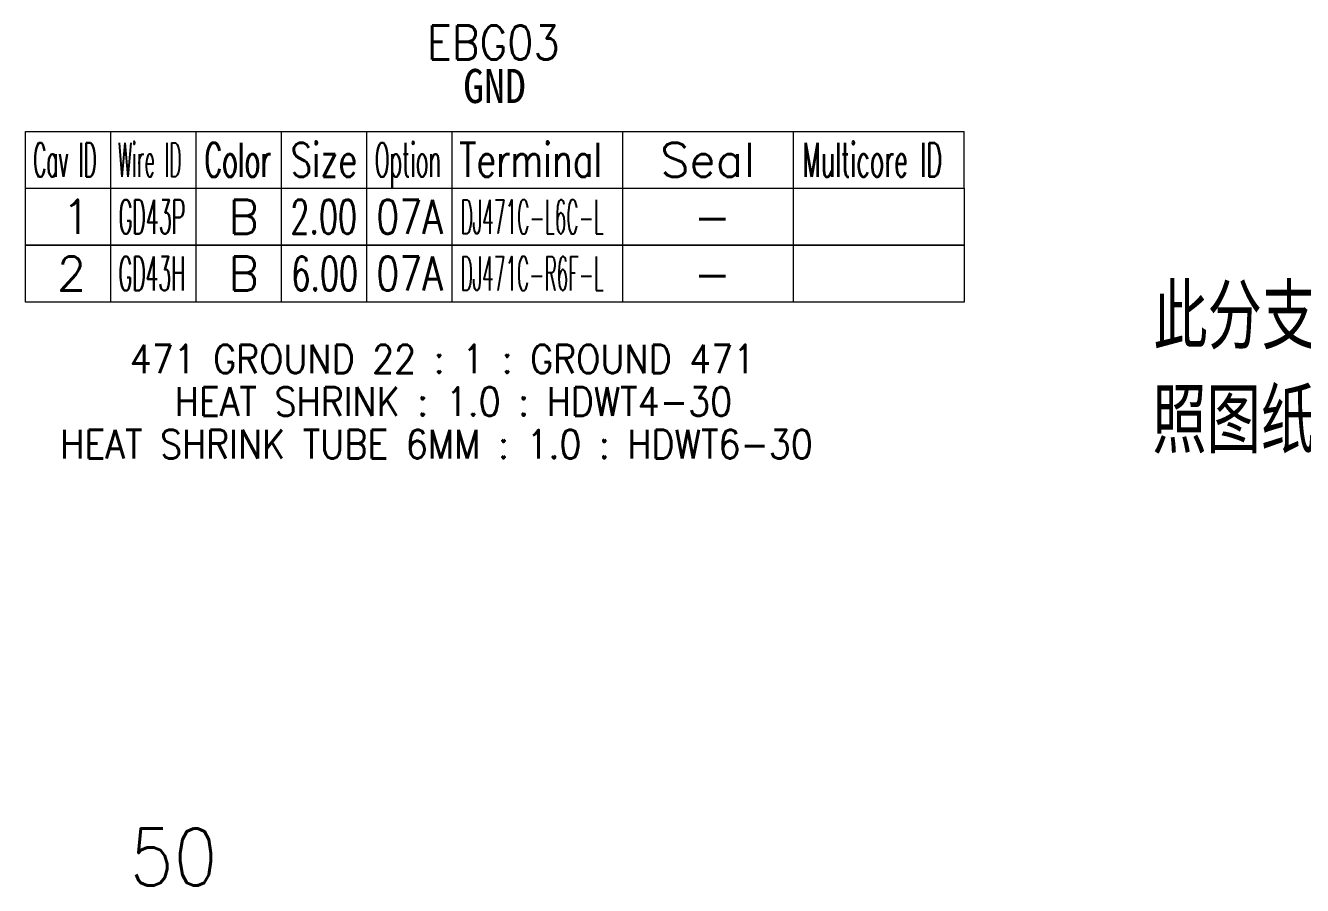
# Model space of a CAD drawing. Header units: inches. Extents: x 47316 to 59086, y 3141 to 11743.
# Drawn here: x 54237.5 to 54349.8, y 9798.9 to 9874.6 of the extents above; entities that cross this region are included whole.
import ezdxf

# ---------------------------------------------------------------- set-up
doc = ezdxf.new("R2010")
doc.units = ezdxf.units.IN
doc.header["$MEASUREMENT"] = 0
doc.styles.add('MtX_FangSong_GB2312', font='')
doc.styles.get("Standard").update_dxf_attribs({"font": ''})
doc.styles.get('MtX_FangSong_GB2312').set_extended_font_data('FangSong_GB2312')
doc.styles.get('Standard').set_extended_font_data('SimSun')
doc.linetypes.add('_VH_FELT_TAPE', pattern='A,0.4,-0.7,["FELT",Standard,S=0.3,R=0,X=-0.5,Y=-0.15],-0.7', length=1.8)

msp = doc.modelspace()

# ---------------------------------------------------------------- linework, layer by layer
at = {"color": 0, "linetype": 'Continuous', "lineweight": 15}
for p, q in [((54237.53, 9865.26), (54320.03, 9865.26)), ((54237.53, 9860.26), (54237.53, 9865.26)), ((54237.53, 9860.26), (54320.03, 9860.26))]:
    msp.add_line(p, q, dxfattribs=at)
at = {"color": 7, "linetype": 'Continuous', "lineweight": 15}
for p, q in [((54245.03, 9860.26), (54245.03, 9865.26)), ((54252.53, 9860.26), (54252.53, 9865.26)), ((54260.03, 9860.26), (54260.03, 9865.26)), ((54267.53, 9860.26), (54267.53, 9865.26)), ((54275.03, 9860.26), (54275.03, 9865.26)), ((54290.03, 9860.26), (54290.03, 9865.26)), ((54305.03, 9860.26), (54305.03, 9865.26)), ((54320.03, 9860.26), (54320.03, 9865.26))]:
    msp.add_line(p, q, dxfattribs=at)
at = {"color": 102, "linetype": 'Continuous', "lineweight": 15}
for p, q in [((54245.03, 9855.26), (54245.03, 9860.26)), ((54252.53, 9855.26), (54252.53, 9860.26)), ((54260.03, 9855.26), (54260.03, 9860.26)), ((54267.53, 9855.26), (54267.53, 9860.26)), ((54275.03, 9855.26), (54275.03, 9860.26)), ((54290.03, 9855.26), (54290.03, 9860.26)), ((54305.03, 9855.26), (54305.03, 9860.26)), ((54245.03, 9850.26), (54245.03, 9855.26)), ((54252.53, 9850.26), (54252.53, 9855.26)), ((54260.03, 9850.26), (54260.03, 9855.26)), ((54267.53, 9850.26), (54267.53, 9855.26)), ((54275.03, 9850.26), (54275.03, 9855.26)), ((54290.03, 9850.26), (54290.03, 9855.26)), ((54305.03, 9850.26), (54305.03, 9855.26))]:
    msp.add_line(p, q, dxfattribs=at)
at = {"color": 0, "linetype": 'Continuous', "lineweight": 15}
for points in [[(54237.53, 9855.26), (54237.53, 9860.26), (54320.03, 9860.26), (54320.03, 9855.26)], [(54237.53, 9850.26), (54237.53, 9855.26), (54320.03, 9855.26), (54320.03, 9850.26)]]:
    msp.add_lwpolyline(points, close=True, dxfattribs=at)

# ---------------------------------------------------------------- texts
at = {"color": 0, "lineweight": 15, "style": 'MtX_FangSong_GB2312', "width": 0.7}
for s, p in [('此分支请严格按', (54336.66, 9846.65)), ('照图纸方向出线', (54336.57, 9837.5))]:
    msp.add_text(s, height=5, dxfattribs=at).set_placement(p)
at = {"color": 6, "linetype": 'Continuous', "lineweight": 20, "char_height": 3, "attachment_point": 1}
for s, insert, width in [('\\Fromans.shx;\\W0.9000000000;\\T1.0000000000;\\o\\lEBG03', (54272.8, 9874.58), 12.9857), ('\\f黑体|b0|i0|c1|p0;\\W0.9000000000;\\T1.0000000000;\\o\\lGND', (54276, 9870.76), 5.8247)]:
    msp.add_mtext(s, dxfattribs=dict(at, insert=insert, width=width))
at = {"color": 7, "linetype": 'Continuous', "lineweight": 15, "char_height": 3, "attachment_point": 1}
for s, insert, width in [('\\Fromans.shx;\\W0.4292452830;\\T1.0000000000;\\o\\lCav ID', (54238.21, 9864.26), 6.5), ('\\Fromans.shx;\\W0.4026548673;\\T1.0000000000;\\o\\lWire ID', (54245.64, 9864.26), 6.5), ('\\Fromans.shx;\\W0.5687500000;\\T1.0000000000;\\o\\lColor', (54253.27, 9864.26), 6.5), ('\\Fromans.shx;\\W0.7222222222;\\T1.0000000000;\\o\\lSize', (54260.84, 9864.26), 6.5), ('\\Fromans.shx;\\W0.4595959596;\\T1.0000000000;\\o\\lOption', (54268.22, 9864.26), 6.5), ('\\Fromans.shx;\\W0.7480916031;\\T1.0000000000;\\o\\lTerminal', (54275.63, 9864.26), 14), ('\\Fromans.shx;\\W1.0000000000;\\T1.0000000000;\\o\\lSeal', (54293.31, 9864.26), 9.2857), ('\\Fromans.shx;\\W0.5185185185;\\T1.0000000000;\\o\\lMulticore ID', (54305.82, 9864.26), 14), ('\\Fromans.shx;\\W1.0000000000;\\T1.0000000000;\\o\\l1', (54240.71, 9859.26), 2.8571), ('\\Fromans.shx;\\W1.0000000000;\\T1.0000000000;\\o\\l2', (54240.28, 9854.26), 2.8571)]:
    msp.add_mtext(s, dxfattribs=dict(at, insert=insert, width=width))
at = {"color": 21, "linetype": 'Continuous', "lineweight": 15, "char_height": 3, "attachment_point": 1}
for s, insert, width in [('\\Fromans.shx;\\W0.4417475728;\\T1.0000000000;\\o\\lGD43P', (54245.72, 9859.26), 6.5), ('\\Fromans.shx;\\W0.6500000000;\\T1.0000000000;\\o\\l2.00', (54260.81, 9859.26), 6.5), ('\\Fromans.shx;\\W0.4000000000;\\T1.0000000000;\\o\\lDJ471C-L6C-L', (54275.76, 9859.26), 14), ('\\Fromans.shx;\\W0.4375000000;\\T1.0000000000;\\o\\lGD43H', (54245.72, 9854.26), 6.5), ('\\Fromans.shx;\\W0.6500000000;\\T1.0000000000;\\o\\l6.00', (54260.9, 9854.26), 6.5), ('\\Fromans.shx;\\W0.3983739837;\\T1.0000000000;\\o\\lDJ471C-R6F-L', (54275.76, 9854.26), 14)]:
    msp.add_mtext(s, dxfattribs=dict(at, insert=insert, width=width))
at = {"color": 140, "linetype": 'Continuous', "lineweight": 15, "char_height": 3, "attachment_point": 1}
for s, insert, width in [('\\Fromans.shx;\\W1.0000000000;\\T1.0000000000;\\o\\lB', (54255.35, 9859.26), 3), ('\\Fromans.shx;\\W0.7844827586;\\T1.0000000000;\\o\\l07A', (54268.36, 9859.26), 6.5), ('\\Fromans.shx;\\W1.0000000000;\\T1.0000000000;\\o\\l-', (54296.24, 9859.26), 3.7143), ('\\Fromans.shx;\\W1.0000000000;\\T1.0000000000;\\o\\lB', (54255.35, 9854.26), 3), ('\\Fromans.shx;\\W0.7844827586;\\T1.0000000000;\\o\\l07A', (54268.36, 9854.26), 6.5), ('\\Fromans.shx;\\W1.0000000000;\\T1.0000000000;\\o\\l-', (54296.24, 9854.26), 3.7143)]:
    msp.add_mtext(s, dxfattribs=dict(at, insert=insert, width=width))
at = {"color": 42, "linetype": 'Continuous', "lineweight": 15, "char_height": 2.5, "attachment_point": 1}
for s, insert, width in [('\\Fromans.shx;\\W0.9000000000;\\T1.0000000000;\\o\\l471 GROUND 22 : 1 : GROUND 471', (54246.69, 9846.51), 64.8214), ('\\Fromans.shx;\\W0.9000000000;\\T1.0000000000;\\o\\lHEAT SHRINK : 1.0 : HDWT4-30', (54250.65, 9842.76), 57.1071), ('\\Fromans.shx;\\W0.9000000000;\\T1.0000000000;\\o\\lHEAT SHRINK TUBE 6MM : 1.0 : HDWT6-30', (54240.58, 9839.01), 77.25)]:
    msp.add_mtext(s, dxfattribs=dict(at, insert=insert, width=width))
at = {"color": 7, "linetype": '_VH_FELT_TAPE', "lineweight": 18, "ltscale": 5, "insert": (54246.69, 9803.95), "char_height": 5, "width": 8.5714, "attachment_point": 1, "rotation": 359.9556}
msp.add_mtext('\\Fromans.shx;\\W0.9000000000;\\T1.0000000000;\\o\\l50', dxfattribs=at)

doc.saveas('drawing.dxf')
